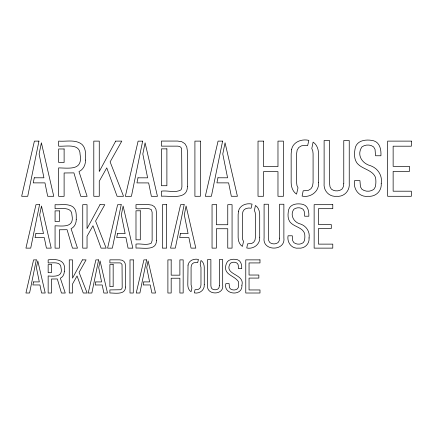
<?xml version="1.0" encoding="UTF-8"?>
<svg xmlns="http://www.w3.org/2000/svg" width="433" height="433" viewBox="0 0 433 433"><rect width="100%" height="100%" fill="white"/><g stroke="black" fill="none" stroke-linecap="round" stroke-linejoin="round"><path stroke-width="0.65" d="M171.181 259.876L171.176 275.166L179.884 275.166L179.884 259.876L183.17 259.876L183.17 293.011L179.884 293.011L179.884 278.219L171.176 278.219L171.181 293.011L167.896 293.011L167.896 259.876L171.181 259.876M216.348 204.69L216.348 224.738L227.758 224.738L227.763 204.69L232.066 204.69L232.066 248.131L227.763 248.131L227.758 228.738L216.348 228.738L216.348 248.131L212.046 248.131L212.046 204.69L216.348 204.69M263.481 141.115L263.481 166.575L277.975 166.575L277.975 141.115L283.442 141.115L283.442 196.284L277.975 196.284L277.975 171.657L263.481 171.657L263.481 196.284L258.019 196.284L258.019 141.115L263.481 141.115M241.895 285.239C242.875 296.627 222.957 295.025 225.874 283.599L229.111 283.599L229.414 287.333L230.318 288.816C232.348 290.359 235.46 290.408 237.473 288.816L238.367 287.333A14.451 14.451 0 0 0 238.464 281.677C233.928 274.863 222.248 274.906 226.399 263.486C227.893 259.058 233.49 258.723 237.344 259.676C241.197 260.774 241.933 265.218 241.717 268.671L238.48 268.671L238.193 264.866L237.338 263.383C235.379 261.781 232.332 261.873 230.318 263.34C223.206 275.171 245.17 273.548 241.895 285.239M309.059 237.939C309.698 243.866 304.588 248.84 298.629 248.131C291.577 249.045 286.825 242.334 288.053 235.79L292.297 235.79L292.692 240.683L293.883 242.632C296.54 244.656 300.616 244.71 303.262 242.632L304.426 240.683A18.949 18.949 0 0 0 304.556 233.273C302.055 227.016 293.698 226.914 289.861 221.799C287.388 218.232 287.837 213.447 288.741 209.426C290.7 203.618 298.034 203.174 303.089 204.425C308.144 205.87 309.108 211.688 308.821 216.219L304.578 216.219L304.204 211.234L303.084 209.291C300.518 207.185 296.518 207.31 293.883 209.231C289.553 215.06 294.007 222.708 300.664 224.078C306.456 226.123 310.12 231.834 309.059 237.939M381.224 183.343C381.906 191.05 375.725 197.026 367.98 196.284C359.022 197.443 352.982 188.918 354.546 180.61L359.937 180.61L360.44 186.823L361.945 189.302C365.328 191.868 370.502 191.943 373.863 189.302L375.341 186.823A24.064 24.064 0 0 0 375.503 177.416C372.326 169.471 361.712 169.341 356.841 162.846C353.696 158.31 354.275 152.237 355.423 147.128C357.907 139.751 367.222 139.193 373.641 140.779C380.06 142.609 381.284 150.007 380.921 155.761L375.53 155.761L375.054 149.423L373.636 146.955C370.372 144.286 365.295 144.443 361.945 146.879C356.473 154.846 361.923 163.468 370.561 165.736C377.917 168.334 382.566 175.587 381.224 183.343M188.036 265.066L187.798 284.67C187.808 287.339 188.691 290.207 191.05 291.718L191.916 287.929L191.077 284.827L191.077 267.367L191.402 265.267L192.376 263.702L193.941 262.728L197.697 262.598L198.422 259.427C194.173 258.404 188.842 260.336 188.036 265.066M238.448 211.499L238.134 214.725L238.134 237.192C238.15 240.694 239.308 244.45 242.399 246.431L243.53 241.468L242.713 239.649L242.437 237.398L242.437 214.514L242.864 211.759L244.142 209.702L246.188 208.425L248.921 208.002L251.113 208.257L252.066 204.1C246.496 202.758 239.503 205.296 238.448 211.499M291.55 149.758L291.149 153.856L291.149 182.39C291.171 186.839 292.643 191.613 296.562 194.13L298.001 187.825L296.962 185.513L296.616 182.656L296.616 153.591L297.152 150.089L298.775 147.48L301.373 145.861L304.848 145.32L307.63 145.645L308.837 140.368C301.769 138.663 292.887 141.883 291.55 149.758M204.252 284.665C204.782 290.078 199.467 294.034 194.374 292.897L195.018 289.726L198.125 289.471L199.673 288.497L200.647 286.917L200.972 284.827L200.972 267.367L200.198 264.346L200.988 260.471C203.315 262.003 204.23 264.855 204.252 267.529L204.252 284.665M259.708 237.192C260.406 244.282 253.435 249.468 246.756 247.985L247.606 243.822L251.67 243.487L253.7 242.209L254.977 240.142L255.405 237.398L255.405 214.514L255.151 212.332L254.388 210.552L255.427 205.469C258.485 207.477 259.681 211.217 259.708 214.725L259.708 237.192M318.547 182.39C319.43 191.402 310.58 197.984 302.099 196.095L303.176 190.818L308.339 190.385L310.921 188.766L312.539 186.136L313.081 182.656L313.081 153.591L312.761 150.819L311.792 148.562L313.108 142.105C316.988 144.654 318.509 149.407 318.547 153.856L318.547 182.39M125.473 287.03C125.635 295.171 114.869 292.962 109.885 292.979L109.885 289.921L120.78 289.747L122.036 288.362L122.193 287.214L122.036 264.455L120.78 263.075L119.73 262.896L109.885 262.896L109.885 259.843L119.595 259.843L122.095 260.228L123.946 261.391L125.094 263.264L125.473 265.792L125.473 287.03M156.432 240.288C156.724 251.373 142.527 247.524 135.994 248.087L135.994 244.077C140.963 243.384 146.798 245.641 151.29 243.157L152.129 240.526L152.129 212.202L151.29 209.577C146.776 207.142 140.914 209.523 135.994 208.646L135.994 204.647L148.725 204.647L152.005 205.155L154.429 206.676L155.929 209.134L156.432 212.441L156.432 240.288M187.386 186.325C187.754 200.398 169.725 195.51 161.433 196.23L161.433 191.137C167.744 190.255 175.149 193.123 180.859 189.968L181.654 188.544L181.92 186.628L181.654 148.741L180.859 147.317L179.571 146.435L177.822 146.143L161.433 146.137L161.433 141.061L177.595 141.061L181.763 141.705L184.842 143.637L186.747 146.76L187.386 150.96L187.386 186.325M64.311 271.264C64.344 274.073 63.012 276.974 60.366 278.175L65.248 293.033L61.443 293.033L57.324 278.96L51.435 279.014L51.435 293.033L48.155 293.033L48.155 275.956C54.423 276.519 63.234 276.947 61.031 267.848C61.01 261.029 52.485 263.21 48.155 262.918L48.155 259.87C57.107 258.712 66.346 260.006 64.311 271.264M76.246 219.623C76.289 223.298 74.546 227.109 71.072 228.684L77.475 248.152L72.484 248.152L67.088 229.707L59.364 229.782L59.364 248.152L55.067 248.152L55.067 225.772C63.7 226.188 74.508 227.514 71.943 215.141C71.916 206.2 60.744 209.063 55.067 208.679L55.067 204.685C61.091 205.215 68.246 203.115 73.415 207.25C76.798 210.438 76.257 215.412 76.246 219.623M85.55 160.08C85.604 164.751 83.39 169.584 78.979 171.582L87.109 196.317L80.771 196.317L73.919 172.886L64.111 172.978L64.111 196.317L58.65 196.317L58.65 167.89C70.065 168.139 82.979 170.521 80.089 154.386C80.051 143.031 65.865 146.668 58.65 146.181L58.65 141.104C66.303 141.78 75.385 139.117 81.956 144.368C86.248 148.416 85.566 154.733 85.55 160.08M219.401 285.401L219.136 287.333L218.329 288.703C216.538 290.148 213.723 290.148 211.926 288.703L211.142 287.333L210.882 285.401L210.882 259.535L207.596 259.535L207.596 285.239C206.016 295.501 224.24 295.485 222.686 285.239L222.686 259.535L219.401 259.535L219.401 285.401M279.572 238.15L279.22 240.683L278.165 242.485C275.816 244.374 272.124 244.374 269.77 242.485L268.741 240.683L268.395 238.15L268.395 204.241L264.092 204.241L264.092 237.939C262.187 251.492 285.748 251.465 283.875 237.939L283.875 204.241L279.572 204.241L279.572 238.15M343.77 183.608L343.326 186.823L341.989 189.113C339.001 191.516 334.314 191.51 331.326 189.113L330.016 186.823L329.578 183.608L329.578 140.541L324.117 140.541L324.117 183.343C323.316 190.655 329.167 197.091 336.636 196.284C344.111 197.096 350.026 190.682 349.236 183.343L349.236 140.541L343.77 140.541L343.77 183.608M38.948 141.115L27.723 196.284L21.65 196.284L34.402 141.115L38.948 141.115M34.283 177.79L33.249 182.878L44.956 182.888L47.679 196.284L53.752 196.284L41.389 142.803L39.116 154.013L43.922 177.806L34.283 177.79M39.549 204.69L30.711 248.131L25.931 248.131L35.971 204.69L39.549 204.69M35.874 233.571L35.062 237.571L44.28 237.582L46.428 248.131L51.208 248.131L41.476 206.021L39.684 214.844L43.468 233.576L35.874 233.571M36.318 259.876L29.579 293.011L25.931 293.011L33.59 259.876L36.318 259.876M33.52 281.905L32.897 284.957L39.928 284.968L41.563 293.011L45.211 293.011L37.79 260.888L36.421 267.621L39.306 281.91L33.52 281.905M98.605 259.892L91.861 293.027L88.218 293.027L95.872 259.892L98.605 259.892M95.801 281.921L95.184 284.979L102.215 284.984L103.85 293.027L107.498 293.027L100.072 260.91L98.708 267.643L101.593 281.932L95.801 281.921M121.208 204.712L112.364 248.152L107.584 248.152L117.624 204.712L121.208 204.712M117.532 233.593L116.721 237.598L125.938 237.603L128.081 248.152L132.861 248.152L123.129 206.043L121.337 214.865L125.121 233.604L117.532 233.593M142.646 141.142L131.421 196.311L125.353 196.311L138.1 141.142L142.646 141.142M137.981 177.822L136.947 182.905L148.654 182.921L151.382 196.311L157.45 196.311L145.093 142.836L142.82 154.04L147.621 177.833L137.981 177.822M146.63 259.876L139.891 293.011L136.243 293.011L143.902 259.876L146.63 259.876M143.826 281.905L143.209 284.957L150.24 284.963L151.875 293.011L155.523 293.011L148.102 260.888L146.733 267.621L149.618 281.91L143.826 281.905M184.166 204.685L175.327 248.125L170.548 248.125L180.588 204.685L184.166 204.685M180.496 233.566L179.679 237.571L188.896 237.582L191.045 248.125L195.824 248.125L186.093 206.016L184.301 214.844L188.084 233.576L180.496 233.566M222.611 141.109L211.385 196.279L205.312 196.279L218.064 141.109L222.611 141.109M217.945 177.79L216.911 182.872L228.619 182.883L231.341 196.279L237.414 196.279L225.057 142.798L222.779 154.007L227.585 177.801L217.945 177.79M115.692 141.115L99.26 171.528L99.26 141.115L93.799 141.115L93.799 196.284L99.26 196.284L99.26 181.221L106.767 167.863L117.094 196.284L123.546 196.284L110.123 161.893L121.797 141.115L115.692 141.115M99.98 204.69L87.044 228.635L87.044 204.69L82.741 204.69L82.741 248.131L87.044 248.131L87.044 236.272L92.954 225.755L101.084 248.131L106.161 248.131L95.596 221.052L104.791 204.69L99.98 204.69M82.416 259.876L72.544 278.143L72.544 259.876L69.264 259.876L69.264 293.011L72.544 293.011L72.544 283.967L77.052 275.945L83.255 293.011L87.13 293.011L79.071 272.357L86.08 259.876L82.416 259.876M200.382 141.115L194.915 141.115L194.915 196.284L200.382 196.284L200.382 141.115M411.35 141.115L387.67 141.115L387.67 196.284L411.35 196.284L411.35 191.197L393.137 191.197L393.137 171.43L409.45 171.43L409.45 166.348L393.137 166.348L393.137 146.197L411.35 146.197L411.35 141.115M166.889 148.86L161.428 148.86L161.433 185.725L166.894 185.725L166.889 148.86M64.116 148.968L58.655 148.968L58.661 162.456L64.122 162.456L64.116 148.968M166.662 204.69L162.364 204.69L162.364 248.131L166.662 248.131L166.662 204.69M332.782 204.69L314.136 204.69L314.136 248.131L332.782 248.131L332.782 244.125L318.439 244.125L318.439 228.559L331.288 228.559L331.288 224.559L318.439 224.559L318.439 208.69L332.782 208.69L332.782 204.69M140.292 210.79L135.989 210.79L135.994 239.817L140.297 239.817L140.292 210.79M59.37 210.871L55.067 210.871L55.072 221.496L59.375 221.496L59.37 210.871M133.283 259.876L129.997 259.876L129.997 293.011L133.283 293.011L133.283 259.876M259.989 259.876L245.771 259.876L245.771 293.011L259.989 293.011L259.989 289.958L249.051 289.958L249.051 278.083L258.853 278.083L258.853 275.031L249.051 275.031L249.051 262.928L259.989 262.928L259.989 259.876M51.44 264.595L48.155 264.595L48.16 272.693L51.44 272.693L51.44 264.595M113.165 264.525L109.885 264.525L109.885 286.673L113.17 286.673L113.165 264.525"/></g></svg>
